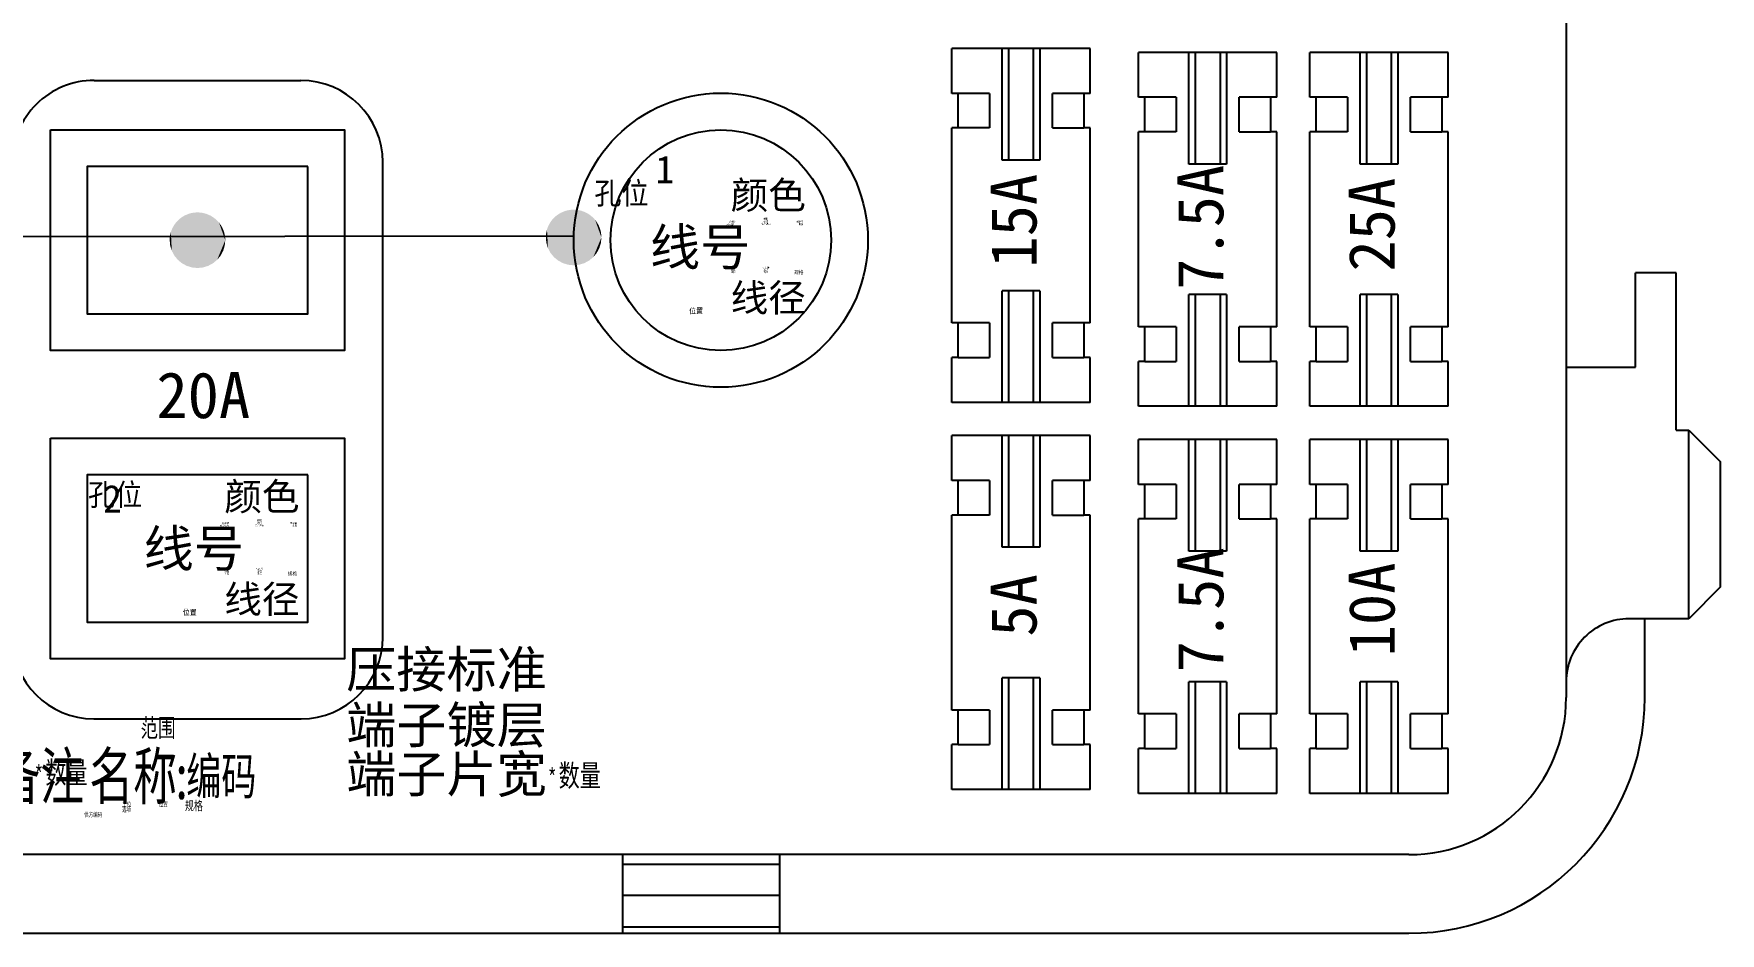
# Model space of a CAD drawing. Header units: millimetres. Extents: x -2653 to 6698, y -4403 to -42.
# Drawn here: x -2375 to -2283.2, y -629.6 to -580.6 of the extents above; entities that cross this region are included whole.
import ezdxf
from ezdxf.enums import TextEntityAlignment as Align

# ---------------------------------------------------------------- set-up
doc = ezdxf.new("R2010")
doc.units = ezdxf.units.MM
doc.header["$MEASUREMENT"] = 0
for name, color, linetype in [('文字', 3, 'Continuous'), ('轮廓线', 7, 'Continuous'), ('附件-名称', 53, 'Continuous'), ('附件-数量', 21, 'Continuous'), ('附件-编码', 52, 'Continuous')]:
    doc.layers.add(name, color=color, linetype=linetype)
for name, color, linetype, plot in [('附件-不打印', 2, 'Continuous', False), ('隐藏-剥皮长度', 2, 'Continuous', False), ('隐藏-加余量', 1, 'Continuous', False), ('隐藏-备注', 1, 'Continuous', False), ('隐藏-孔位', 1, 'Continuous', False), ('隐藏-对应端子', 2, 'Continuous', False), ('隐藏-规格', 1, 'Continuous', False), ('隐藏-辅助信息', 3, 'Continuous', False), ('隐藏-防水栓', 2, 'Continuous', False)]:
    doc.layers.add(name, color=color, linetype=linetype, plot=plot)
doc.styles.add('CL', font='', dxfattribs={"height": 2})
doc.styles.get("Standard").update_dxf_attribs({"font": 'txt', "bigfont": 'gbcbig.shx'})
doc.styles.add('灯泡', font='', dxfattribs={"width": 0.7})
doc.styles.get('CL').set_extended_font_data('SimSun')
doc.styles.get('灯泡').set_extended_font_data('NSimSun')

msp = doc.modelspace()

# ---------------------------------------------------------------- linework, layer by layer
at = {"lineweight": -3}
for p, q in [((-2291.597, -449.975), (-2291.597, -616.726)), ((-2371.671, -583.167), (-2360.427, -583.167)), ((-2355.969, -613.446), (-2355.969, -587.614)), ((-2345.599, -591.637), (-2501.123, -591.859)), ((-2371.683, -617.895), (-2360.416, -617.895)), ((-2300.151, -625.279), (-2590.973, -625.279)), ((-2513.991, -629.556), (-2342.919, -629.556)), ((-2334.365, -629.556), (-2300.151, -629.556))]:
    msp.add_line(p, q, dxfattribs=at)
at = {"lineweight": -3, "ltscale": 0.130682}
for p, q in [((-2317.489, -581.434), (-2325.016, -581.434)), ((-2307.33, -581.649), (-2314.857, -581.649)), ((-2298.01, -581.649), (-2305.537, -581.649)), ((-2317.489, -600.679), (-2325.016, -600.679)), ((-2307.33, -600.895), (-2314.857, -600.895)), ((-2298.01, -600.895), (-2305.537, -600.895)), ((-2317.489, -602.488), (-2325.016, -602.488)), ((-2307.33, -602.703), (-2314.857, -602.703)), ((-2298.01, -602.703), (-2305.537, -602.703)), ((-2317.489, -621.734), (-2325.016, -621.734)), ((-2307.33, -621.949), (-2314.857, -621.949)), ((-2298.01, -621.949), (-2305.537, -621.949))]:
    msp.add_line(p, q, dxfattribs=at)
at = {"lineweight": -3, "ltscale": 0.04232}
for p, q in [((-2325.016, -583.871), (-2325.016, -581.434)), ((-2317.489, -583.871), (-2317.489, -581.434)), ((-2314.857, -584.087), (-2314.857, -581.649)), ((-2307.33, -584.087), (-2307.33, -581.649)), ((-2305.537, -584.087), (-2305.537, -581.649)), ((-2298.01, -584.087), (-2298.01, -581.649)), ((-2325.016, -604.926), (-2325.016, -602.488)), ((-2317.489, -604.926), (-2317.489, -602.488)), ((-2314.857, -605.141), (-2314.857, -602.703)), ((-2307.33, -605.141), (-2307.33, -602.703)), ((-2305.537, -605.141), (-2305.537, -602.703)), ((-2298.01, -605.141), (-2298.01, -602.703))]:
    msp.add_line(p, q, dxfattribs=at)
at = {"lineweight": -3, "ltscale": 0.105434}
for p, q in [((-2322.279, -587.507), (-2322.279, -581.434)), ((-2321.937, -581.434), (-2321.937, -587.507)), ((-2320.569, -587.507), (-2320.569, -581.434)), ((-2320.226, -581.434), (-2320.226, -587.507)), ((-2322.279, -608.561), (-2322.279, -602.488)), ((-2321.937, -602.488), (-2321.937, -608.561)), ((-2320.569, -608.561), (-2320.569, -602.488)), ((-2320.226, -602.488), (-2320.226, -608.561))]:
    msp.add_line(p, q, dxfattribs=at)
at = {"lineweight": -3, "ltscale": 0.105432}
for p, q in [((-2312.12, -587.722), (-2312.12, -581.649)), ((-2311.778, -581.649), (-2311.778, -587.722)), ((-2310.409, -587.722), (-2310.409, -581.649)), ((-2310.067, -581.649), (-2310.067, -587.722)), ((-2302.8, -587.722), (-2302.8, -581.649)), ((-2302.458, -581.649), (-2302.458, -587.722)), ((-2301.09, -587.722), (-2301.09, -581.649)), ((-2300.747, -581.649), (-2300.747, -587.722)), ((-2312.12, -608.776), (-2312.12, -602.703)), ((-2311.778, -602.703), (-2311.778, -608.776)), ((-2310.409, -608.776), (-2310.409, -602.703)), ((-2310.067, -602.703), (-2310.067, -608.776)), ((-2302.8, -608.776), (-2302.8, -602.703)), ((-2302.458, -602.703), (-2302.458, -608.776)), ((-2301.09, -608.776), (-2301.09, -602.703)), ((-2300.747, -602.703), (-2300.747, -608.776))]:
    msp.add_line(p, q, dxfattribs=at)
at = {"lineweight": -3, "ltscale": 0.005945}
for p, q in [((-2324.674, -583.871), (-2325.016, -583.871)), ((-2314.515, -584.087), (-2314.857, -584.087)), ((-2305.195, -584.087), (-2305.537, -584.087)), ((-2324.674, -585.753), (-2325.016, -585.753)), ((-2314.515, -585.968), (-2314.857, -585.968)), ((-2305.195, -585.968), (-2305.537, -585.968)), ((-2324.674, -596.36), (-2325.016, -596.36)), ((-2314.515, -596.575), (-2314.857, -596.575)), ((-2305.195, -596.575), (-2305.537, -596.575)), ((-2324.674, -598.241), (-2325.016, -598.241)), ((-2314.515, -598.457), (-2314.857, -598.457)), ((-2305.195, -598.457), (-2305.537, -598.457)), ((-2324.674, -604.926), (-2325.016, -604.926)), ((-2314.515, -605.141), (-2314.857, -605.141)), ((-2305.195, -605.141), (-2305.537, -605.141)), ((-2324.674, -606.807), (-2325.016, -606.807)), ((-2314.515, -607.023), (-2314.857, -607.023)), ((-2305.195, -607.023), (-2305.537, -607.023)), ((-2324.674, -617.414), (-2325.016, -617.414)), ((-2314.515, -617.629), (-2314.857, -617.629)), ((-2305.195, -617.629), (-2305.537, -617.629)), ((-2324.674, -619.296), (-2325.016, -619.296)), ((-2314.515, -619.511), (-2314.857, -619.511)), ((-2305.195, -619.511), (-2305.537, -619.511))]:
    msp.add_line(p, q, dxfattribs=at)
at = {"lineweight": -3, "ltscale": 0.032669}
for p, q in [((-2324.674, -585.753), (-2324.674, -583.871)), ((-2322.963, -583.871), (-2322.963, -585.753)), ((-2319.542, -585.753), (-2319.542, -583.871)), ((-2317.831, -583.871), (-2317.831, -585.753)), ((-2314.515, -585.968), (-2314.515, -584.087)), ((-2312.804, -584.087), (-2312.804, -585.968)), ((-2309.383, -585.968), (-2309.383, -584.087)), ((-2307.672, -584.087), (-2307.672, -585.968)), ((-2305.195, -585.968), (-2305.195, -584.087)), ((-2303.484, -584.087), (-2303.484, -585.968)), ((-2300.063, -585.968), (-2300.063, -584.087)), ((-2298.352, -584.087), (-2298.352, -585.968)), ((-2324.674, -598.241), (-2324.674, -596.36)), ((-2322.963, -596.36), (-2322.963, -598.241)), ((-2319.542, -598.241), (-2319.542, -596.36)), ((-2317.831, -596.36), (-2317.831, -598.241)), ((-2314.515, -598.457), (-2314.515, -596.575)), ((-2312.804, -596.575), (-2312.804, -598.457)), ((-2309.383, -598.457), (-2309.383, -596.575)), ((-2307.672, -596.575), (-2307.672, -598.457)), ((-2305.195, -598.457), (-2305.195, -596.575)), ((-2303.484, -596.575), (-2303.484, -598.457)), ((-2300.063, -598.457), (-2300.063, -596.575)), ((-2298.352, -596.575), (-2298.352, -598.457)), ((-2324.674, -606.807), (-2324.674, -604.926)), ((-2322.963, -604.926), (-2322.963, -606.807)), ((-2319.542, -606.807), (-2319.542, -604.926)), ((-2317.831, -604.926), (-2317.831, -606.807)), ((-2314.515, -607.023), (-2314.515, -605.141)), ((-2312.804, -605.141), (-2312.804, -607.023)), ((-2309.383, -607.023), (-2309.383, -605.141)), ((-2307.672, -605.141), (-2307.672, -607.023)), ((-2305.195, -607.023), (-2305.195, -605.141)), ((-2303.484, -605.141), (-2303.484, -607.023)), ((-2300.063, -607.023), (-2300.063, -605.141)), ((-2298.352, -605.141), (-2298.352, -607.023)), ((-2324.674, -619.296), (-2324.674, -617.414)), ((-2322.963, -617.414), (-2322.963, -619.296)), ((-2319.542, -619.296), (-2319.542, -617.414)), ((-2317.831, -617.414), (-2317.831, -619.296)), ((-2314.515, -619.511), (-2314.515, -617.629)), ((-2312.804, -617.629), (-2312.804, -619.511)), ((-2309.383, -619.511), (-2309.383, -617.629)), ((-2307.672, -617.629), (-2307.672, -619.511)), ((-2305.195, -619.511), (-2305.195, -617.629)), ((-2303.484, -617.629), (-2303.484, -619.511)), ((-2300.063, -619.511), (-2300.063, -617.629)), ((-2298.352, -617.629), (-2298.352, -619.511))]:
    msp.add_line(p, q, dxfattribs=at)
at = {"lineweight": -3, "ltscale": 0.0297}
for p, q in [((-2322.963, -583.871), (-2324.674, -583.871)), ((-2317.831, -583.871), (-2319.542, -583.871)), ((-2312.804, -584.087), (-2314.515, -584.087)), ((-2307.672, -584.087), (-2309.383, -584.087)), ((-2303.484, -584.087), (-2305.195, -584.087)), ((-2298.352, -584.087), (-2300.063, -584.087)), ((-2322.963, -585.753), (-2324.674, -585.753)), ((-2319.542, -585.753), (-2317.831, -585.753)), ((-2312.804, -585.968), (-2314.515, -585.968)), ((-2309.383, -585.968), (-2307.672, -585.968)), ((-2303.484, -585.968), (-2305.195, -585.968)), ((-2300.063, -585.968), (-2298.352, -585.968)), ((-2322.963, -596.36), (-2324.674, -596.36)), ((-2317.831, -596.36), (-2319.542, -596.36)), ((-2312.804, -596.575), (-2314.515, -596.575)), ((-2307.672, -596.575), (-2309.383, -596.575)), ((-2303.484, -596.575), (-2305.195, -596.575)), ((-2298.352, -596.575), (-2300.063, -596.575)), ((-2324.674, -598.241), (-2322.963, -598.241)), ((-2319.542, -598.241), (-2317.831, -598.241)), ((-2314.515, -598.457), (-2312.804, -598.457)), ((-2309.383, -598.457), (-2307.672, -598.457)), ((-2305.195, -598.457), (-2303.484, -598.457)), ((-2300.063, -598.457), (-2298.352, -598.457)), ((-2322.963, -604.926), (-2324.674, -604.926)), ((-2317.831, -604.926), (-2319.542, -604.926)), ((-2312.804, -605.141), (-2314.515, -605.141)), ((-2307.672, -605.141), (-2309.383, -605.141)), ((-2303.484, -605.141), (-2305.195, -605.141)), ((-2298.352, -605.141), (-2300.063, -605.141)), ((-2322.963, -606.807), (-2324.674, -606.807)), ((-2319.542, -606.807), (-2317.831, -606.807)), ((-2312.804, -607.023), (-2314.515, -607.023)), ((-2309.383, -607.023), (-2307.672, -607.023)), ((-2303.484, -607.023), (-2305.195, -607.023)), ((-2300.063, -607.023), (-2298.352, -607.023)), ((-2322.963, -617.414), (-2324.674, -617.414)), ((-2317.831, -617.414), (-2319.542, -617.414)), ((-2312.804, -617.629), (-2314.515, -617.629)), ((-2307.672, -617.629), (-2309.383, -617.629)), ((-2303.484, -617.629), (-2305.195, -617.629)), ((-2298.352, -617.629), (-2300.063, -617.629)), ((-2324.674, -619.296), (-2322.963, -619.296)), ((-2319.542, -619.296), (-2317.831, -619.296)), ((-2314.515, -619.511), (-2312.804, -619.511)), ((-2309.383, -619.511), (-2307.672, -619.511)), ((-2305.195, -619.511), (-2303.484, -619.511)), ((-2300.063, -619.511), (-2298.352, -619.511))]:
    msp.add_line(p, q, dxfattribs=at)
at = {"lineweight": -3, "ltscale": 0.005939}
for p, q in [((-2317.489, -583.871), (-2317.831, -583.871)), ((-2307.33, -584.087), (-2307.672, -584.087)), ((-2298.01, -584.087), (-2298.352, -584.087)), ((-2317.489, -585.753), (-2317.831, -585.753)), ((-2307.33, -585.968), (-2307.672, -585.968)), ((-2298.01, -585.968), (-2298.352, -585.968)), ((-2317.489, -596.36), (-2317.831, -596.36)), ((-2307.33, -596.575), (-2307.672, -596.575)), ((-2298.01, -596.575), (-2298.352, -596.575)), ((-2317.489, -598.241), (-2317.831, -598.241)), ((-2307.33, -598.457), (-2307.672, -598.457)), ((-2298.01, -598.457), (-2298.352, -598.457)), ((-2317.489, -604.926), (-2317.831, -604.926)), ((-2307.33, -605.141), (-2307.672, -605.141)), ((-2298.01, -605.141), (-2298.352, -605.141)), ((-2317.489, -606.807), (-2317.831, -606.807)), ((-2307.33, -607.023), (-2307.672, -607.023)), ((-2298.01, -607.023), (-2298.352, -607.023)), ((-2317.489, -617.414), (-2317.831, -617.414)), ((-2307.33, -617.629), (-2307.672, -617.629)), ((-2298.01, -617.629), (-2298.352, -617.629)), ((-2317.489, -619.296), (-2317.831, -619.296)), ((-2307.33, -619.511), (-2307.672, -619.511)), ((-2298.01, -619.511), (-2298.352, -619.511))]:
    msp.add_line(p, q, dxfattribs=at)
at = {"lineweight": -3, "ltscale": 0.184143}
for p, q in [((-2325.016, -596.36), (-2325.016, -585.753)), ((-2317.489, -596.36), (-2317.489, -585.753)), ((-2325.016, -617.414), (-2325.016, -606.807)), ((-2317.489, -617.414), (-2317.489, -606.807))]:
    msp.add_line(p, q, dxfattribs=at)
at = {"lineweight": -3, "ltscale": 0.184142}
for p, q in [((-2314.857, -596.575), (-2314.857, -585.968)), ((-2307.33, -596.575), (-2307.33, -585.968)), ((-2305.537, -596.575), (-2305.537, -585.968)), ((-2298.01, -596.575), (-2298.01, -585.968)), ((-2314.857, -617.629), (-2314.857, -607.023)), ((-2307.33, -617.629), (-2307.33, -607.023)), ((-2305.537, -617.629), (-2305.537, -607.023)), ((-2298.01, -617.629), (-2298.01, -607.023))]:
    msp.add_line(p, q, dxfattribs=at)
at = {"lineweight": -3, "ltscale": 0.035638}
for p, q in [((-2320.226, -587.507), (-2322.279, -587.507)), ((-2310.067, -587.722), (-2312.12, -587.722)), ((-2300.747, -587.722), (-2302.8, -587.722)), ((-2320.226, -594.606), (-2322.279, -594.606)), ((-2310.067, -594.821), (-2312.12, -594.821)), ((-2300.747, -594.821), (-2302.8, -594.821)), ((-2320.226, -608.561), (-2322.279, -608.561)), ((-2310.067, -608.776), (-2312.12, -608.776)), ((-2300.747, -608.776), (-2302.8, -608.776)), ((-2320.226, -615.66), (-2322.279, -615.66)), ((-2310.067, -615.876), (-2312.12, -615.876)), ((-2300.747, -615.876), (-2302.8, -615.876))]:
    msp.add_line(p, q, dxfattribs=at)
at = {"lineweight": -3, "ltscale": 0.038611}
msp.add_line((-2285.61, -593.631), (-2287.834, -593.631), dxfattribs=at)
at = {"lineweight": -3, "ltscale": 0.089101}
msp.add_line((-2287.834, -598.763), (-2287.834, -593.631), dxfattribs=at)
at = {"lineweight": -3, "ltscale": 0.1485}
msp.add_line((-2285.61, -602.185), (-2285.61, -593.631), dxfattribs=at)
at = {"lineweight": -3, "ltscale": 0.105437}
for p, q in [((-2322.279, -600.679), (-2322.279, -594.606)), ((-2321.937, -594.606), (-2321.937, -600.679)), ((-2320.569, -600.679), (-2320.569, -594.606)), ((-2320.226, -594.606), (-2320.226, -600.679)), ((-2312.12, -600.895), (-2312.12, -594.821)), ((-2311.778, -594.821), (-2311.778, -600.895)), ((-2310.409, -600.895), (-2310.409, -594.821)), ((-2310.067, -594.821), (-2310.067, -600.895)), ((-2302.8, -600.895), (-2302.8, -594.821)), ((-2302.458, -594.821), (-2302.458, -600.895)), ((-2301.09, -600.895), (-2301.09, -594.821)), ((-2300.747, -594.821), (-2300.747, -600.895)), ((-2322.279, -621.734), (-2322.279, -615.66)), ((-2321.937, -615.66), (-2321.937, -621.734)), ((-2320.569, -621.734), (-2320.569, -615.66)), ((-2320.226, -615.66), (-2320.226, -621.734)), ((-2312.12, -621.949), (-2312.12, -615.876)), ((-2311.778, -615.876), (-2311.778, -621.949)), ((-2310.409, -621.949), (-2310.409, -615.876)), ((-2310.067, -615.876), (-2310.067, -621.949)), ((-2302.8, -621.949), (-2302.8, -615.876)), ((-2302.458, -615.876), (-2302.458, -621.949)), ((-2301.09, -621.949), (-2301.09, -615.876)), ((-2300.747, -615.876), (-2300.747, -621.949))]:
    msp.add_line(p, q, dxfattribs=at)
at = {"lineweight": -3, "ltscale": 0.042323}
for p, q in [((-2325.016, -600.679), (-2325.016, -598.241)), ((-2317.489, -600.679), (-2317.489, -598.241)), ((-2325.016, -621.734), (-2325.016, -619.296)), ((-2317.489, -621.734), (-2317.489, -619.296))]:
    msp.add_line(p, q, dxfattribs=at)
at = {"lineweight": -3, "ltscale": 0.042325}
for p, q in [((-2314.857, -600.895), (-2314.857, -598.457)), ((-2307.33, -600.895), (-2307.33, -598.457)), ((-2305.537, -600.895), (-2305.537, -598.457)), ((-2298.01, -600.895), (-2298.01, -598.457)), ((-2314.857, -621.949), (-2314.857, -619.511)), ((-2307.33, -621.949), (-2307.33, -619.511)), ((-2305.537, -621.949), (-2305.537, -619.511)), ((-2298.01, -621.949), (-2298.01, -619.511))]:
    msp.add_line(p, q, dxfattribs=at)
at = {"lineweight": -3, "ltscale": 0.065338}
msp.add_line((-2291.597, -598.763), (-2287.834, -598.763), dxfattribs=at)
at = {"lineweight": -3, "ltscale": 0.011884}
msp.add_line((-2285.61, -602.185), (-2284.925, -602.185), dxfattribs=at)
at = {"lineweight": -3, "ltscale": 0.1782}
msp.add_line((-2284.925, -612.449), (-2284.925, -602.185), dxfattribs=at)
at = {"lineweight": -3, "ltscale": 0.042002}
for p, q in [((-2284.925, -602.185), (-2283.215, -603.895)), ((-2283.215, -610.738), (-2284.925, -612.449))]:
    msp.add_line(p, q, dxfattribs=at)
at = {"lineweight": -3, "ltscale": 0.1188}
msp.add_line((-2283.215, -603.895), (-2283.215, -610.738), dxfattribs=at)
at = {"lineweight": -3, "ltscale": 0.056433}
msp.add_line((-2284.925, -612.449), (-2288.176, -612.449), dxfattribs=at)
at = {"lineweight": -3, "ltscale": 0.074251}
msp.add_line((-2287.321, -616.726), (-2287.321, -612.449), dxfattribs=at)
at = {"lineweight": -3, "ltscale": 0.074249}
for p, q in [((-2342.919, -629.556), (-2342.919, -625.279)), ((-2334.365, -629.556), (-2334.365, -625.279))]:
    msp.add_line(p, q, dxfattribs=at)
at = {"lineweight": -3, "ltscale": 0.148499}
for p, q in [((-2342.919, -625.793), (-2334.365, -625.793)), ((-2334.365, -627.503), (-2342.919, -627.503)), ((-2342.919, -629.214), (-2334.365, -629.214)), ((-2342.919, -629.556), (-2334.365, -629.556))]:
    msp.add_line(p, q, dxfattribs=at)
at = {"lineweight": -3}
for points in [[(-2374.049, -585.859), (-2358.049, -585.859), (-2358.049, -597.859), (-2374.049, -597.859)], [(-2360.049, -587.859), (-2372.049, -587.859), (-2372.049, -595.859), (-2360.049, -595.859)], [(-2374.049, -602.626), (-2358.049, -602.626), (-2358.049, -614.626), (-2374.049, -614.626)], [(-2360.049, -604.626), (-2372.049, -604.626), (-2372.049, -612.626), (-2360.049, -612.626)]]:
    msp.add_lwpolyline(points, close=True, dxfattribs=at)
for radius in [8, 6]:
    msp.add_circle((-2337.581, -591.859), radius, dxfattribs=at)
for centre, radius, start, end in [((-2371.673, -587.615), 4.448, 89.98037, 179.98039), ((-2360.432, -587.63), 4.463, 0.21266, 89.93965), ((-2288.176, -615.87), 3.421, 90, 180.00002), ((-2371.681, -613.447), 4.448, 179.98039, 269.98038), ((-2360.417, -613.447), 4.448, 270.01962, 0.01961), ((-2300.151, -616.726), 12.83, 270, 0), ((-2300.151, -616.726), 8.554, 270, 0)]:
    msp.add_arc(centre, radius, start, end, dxfattribs=at)
for points in [[(-2367.118, -590.79), (-2367.218, -590.9), (-2367.118, -592.928), (-2367.306, -591.019)], [(-2366.89, -593.116), (-2367.009, -590.69), (-2367.118, -592.928), (-2367.118, -590.79)], [(-2366.89, -593.116), (-2366.628, -593.256), (-2367.009, -590.69), (-2366.89, -590.602)], [(-2366.628, -593.256), (-2366.762, -590.525), (-2366.89, -590.602)], [(-2366.344, -593.342), (-2366.628, -590.462), (-2366.628, -593.256), (-2366.762, -590.525)], [(-2366.344, -590.376), (-2366.488, -590.412), (-2366.344, -593.342), (-2366.628, -590.462)], [(-2366.049, -593.371), (-2366.049, -590.347), (-2366.344, -590.376), (-2366.198, -590.354)], [(-2366.049, -593.371), (-2366.344, -590.376), (-2366.344, -593.342)], [(-2366.049, -593.371), (-2365.754, -593.342), (-2366.049, -590.347), (-2366.049, -591.859)], [(-2364.537, -591.859), (-2365.901, -590.354), (-2366.049, -591.859), (-2366.049, -590.347)], [(-2364.537, -591.859), (-2365.61, -590.412), (-2365.901, -590.354), (-2365.754, -590.376)], [(-2364.537, -591.859), (-2365.336, -590.525), (-2365.61, -590.412), (-2365.471, -590.462)], [(-2364.537, -591.859), (-2365.09, -590.69), (-2365.336, -590.525), (-2365.209, -590.602)], [(-2364.537, -591.859), (-2364.88, -590.9), (-2365.09, -590.69), (-2364.98, -590.79)], [(-2346.657, -590.642), (-2346.757, -590.751), (-2346.657, -592.78), (-2346.845, -590.871)], [(-2346.428, -592.968), (-2346.547, -590.542), (-2346.657, -592.78), (-2346.657, -590.642)], [(-2346.428, -592.968), (-2346.166, -593.108), (-2346.547, -590.542), (-2346.428, -590.454)], [(-2346.166, -593.108), (-2346.301, -590.377), (-2346.428, -590.454)], [(-2345.883, -593.194), (-2346.166, -590.314), (-2346.166, -593.108), (-2346.301, -590.377)], [(-2345.883, -590.228), (-2346.027, -590.264), (-2345.883, -593.194), (-2346.166, -590.314)], [(-2345.588, -593.223), (-2345.588, -590.199), (-2345.883, -590.228), (-2345.736, -590.206)], [(-2345.588, -593.223), (-2345.883, -590.228), (-2345.883, -593.194)], [(-2345.588, -593.223), (-2345.293, -593.194), (-2345.588, -590.199), (-2345.588, -591.711)], [(-2344.076, -591.711), (-2345.439, -590.206), (-2345.588, -591.711), (-2345.588, -590.199)], [(-2344.076, -591.711), (-2345.149, -590.264), (-2345.439, -590.206), (-2345.293, -590.228)], [(-2344.076, -591.711), (-2344.875, -590.377), (-2345.149, -590.264), (-2345.009, -590.314)], [(-2344.076, -591.711), (-2344.628, -590.542), (-2344.875, -590.377), (-2344.747, -590.454)], [(-2344.076, -591.711), (-2344.419, -590.751), (-2344.628, -590.542), (-2344.519, -590.642)], [(-2344.076, -591.711), (-2344.254, -590.998), (-2344.419, -590.751), (-2344.331, -590.871)], [(-2367.554, -591.711), (-2367.561, -591.859), (-2367.533, -591.564), (-2367.533, -592.154)], [(-2367.446, -592.438), (-2367.496, -591.42), (-2367.533, -592.154), (-2367.533, -591.564)], [(-2367.446, -592.438), (-2367.306, -592.699), (-2367.496, -591.42), (-2367.446, -591.28)], [(-2367.306, -592.699), (-2367.383, -591.146), (-2367.446, -591.28)], [(-2367.118, -592.928), (-2367.306, -591.019), (-2367.306, -592.699), (-2367.383, -591.146)], [(-2364.537, -591.859), (-2364.716, -591.146), (-2364.88, -590.9), (-2364.792, -591.019)], [(-2364.537, -591.859), (-2364.602, -591.42), (-2364.716, -591.146), (-2364.652, -591.28)], [(-2364.537, -591.859), (-2364.544, -591.711), (-2364.602, -591.42), (-2364.566, -591.564)], [(-2347.092, -591.563), (-2347.1, -591.711), (-2347.071, -591.416), (-2347.071, -592.006)], [(-2346.985, -592.289), (-2347.035, -591.272), (-2347.071, -592.006), (-2347.071, -591.416)], [(-2346.985, -592.289), (-2346.845, -592.551), (-2347.035, -591.272), (-2346.985, -591.132)], [(-2346.845, -592.551), (-2346.921, -590.998), (-2346.985, -591.132)], [(-2346.657, -592.78), (-2346.845, -590.871), (-2346.845, -592.551), (-2346.921, -590.998)], [(-2344.076, -591.711), (-2345.588, -591.711), (-2345.009, -593.108), (-2345.293, -593.194)], [(-2344.076, -591.711), (-2345.009, -593.108), (-2344.519, -592.78), (-2344.747, -592.968)], [(-2344.076, -591.711), (-2344.519, -592.78), (-2344.191, -592.289), (-2344.331, -592.551)], [(-2344.076, -591.711), (-2344.141, -591.272), (-2344.254, -590.998), (-2344.191, -591.132)], [(-2344.076, -591.711), (-2344.191, -592.289), (-2344.104, -592.006)], [(-2344.076, -591.711), (-2344.083, -591.563), (-2344.141, -591.272), (-2344.104, -591.416)], [(-2364.537, -591.859), (-2366.049, -591.859), (-2365.471, -593.256), (-2365.754, -593.342)], [(-2364.537, -591.859), (-2365.471, -593.256), (-2364.98, -592.928), (-2365.209, -593.116)], [(-2364.537, -591.859), (-2364.98, -592.928), (-2364.652, -592.438), (-2364.792, -592.699)], [(-2364.537, -591.859), (-2364.652, -592.438), (-2364.566, -592.154)]]:
    msp.add_solid(points, dxfattribs=at)

# ---------------------------------------------------------------- texts
at = {"style": '灯泡'}
msp.add_text('20A', height=2.5, dxfattribs=at).set_placement((-2368.284, -601.536))
at = {"lineweight": -3, "char_height": 1.5, "width": 2.33296, "attachment_point": 1}
for s, insert in [('{\\fSimSun|b0|i0|c134|p2;1}', (-2341.134, -587.261)), ('{\\fSimSun|b0|i0|c134|p2;2}', (-2371.183, -605.171))]:
    msp.add_mtext(s, dxfattribs=dict(at, insert=insert))
at = {"lineweight": -3, "char_height": 2.5, "width": 4.56127, "attachment_point": 1, "rotation": 90}
for s, insert in [('{\\fSimSun|b0|i0|c134|p2;7.5A}', (-2312.747, -594.56)), ('{\\fSimSun|b0|i0|c134|p2;15A}', (-2322.906, -593.35)), ('{\\fSimSun|b0|i0|c134|p2;25A}', (-2303.427, -593.565)), ('{\\fSimSun|b0|i0|c134|p2;7.5A}', (-2312.747, -615.373)), ('{\\fSimSun|b0|i0|c134|p2;10A}', (-2303.427, -614.493)), ('{\\fSimSun|b0|i0|c134|p2;5A}', (-2322.906, -613.426))]:
    msp.add_mtext(s, dxfattribs=dict(at, insert=insert))
at = {"layer": '文字', "style": '灯泡', "width": 0.7}
msp.add_text(':', height=2.5, dxfattribs=at).set_placement((-2366.911, -621.009), align=Align.MIDDLE_CENTER)
at = {"layer": '文字', "color": 3, "style": 'CL', "flags": 1}
for tag, p in [('压接标准', (-2347.047, -615.198)), ('端子镀层', (-2347.047, -618.22)), ('端子片宽', (-2347.047, -620.892))]:
    msp.add_attdef(tag, text='', height=2, dxfattribs=at).set_placement(p, align=Align.MIDDLE_RIGHT)
at = {"layer": '轮廓线', "color": 7, "style": 'CL', "flags": 4}
for tag, text, p in [('颜色', 'NC', (-2332.954, -589.409)), ('线径', '0.5', (-2332.954, -594.988)), ('颜色', 'NC', (-2360.499, -605.803)), ('线径', '0.5', (-2360.499, -611.382))]:
    msp.add_attdef(tag, text=text, height=1.5, dxfattribs=at).set_placement(p, align=Align.MIDDLE_RIGHT)
for p in [(-2338.706, -592.229), (-2366.25, -608.623)]:
    msp.add_attdef('线号', text='300', height=2, dxfattribs=at).set_placement(p, align=Align.MIDDLE_CENTER)
at = {"layer": '附件-不打印', "color": 3, "style": 'CL', "width": 0.7}
for tag, height, flags, p in [('范围', 1, 1, (-2368.196, -618.384)), ('工位', 0.25, 5, (-2369.902, -622.54)), ('位置', 0.25, 9, (-2367.914, -622.541)), ('供方编码', 0.25, 5, (-2371.722, -623.105))]:
    msp.add_attdef(tag, text='', height=height, dxfattribs=dict(at, flags=flags)).set_placement(p, align=Align.MIDDLE_CENTER)
at = {"layer": '附件-不打印', "color": 1, "style": 'CL', "width": 0.7, "flags": 8}
msp.add_attdef('备注', text='', height=2.5, dxfattribs=at).set_placement((-2372.221, -622.259), align=Align.RIGHT)
at = {"layer": '附件-不打印', "color": 1, "style": 'CL', "width": 0.7, "flags": 13}
msp.add_attdef('选项', (-2370.152, -622.952), 'ALL', height=0.25, dxfattribs=at)
at = {"layer": '附件-不打印', "color": 3, "style": 'CL', "width": 0.7, "flags": 9}
msp.add_attdef('规格', (-2366.732, -622.866), '——', height=0.5, dxfattribs=at)
at = {"layer": '附件-名称', "color": 3, "style": 'CL', "width": 0.7, "flags": 8}
msp.add_attdef('名称', text='端子', height=2.5, dxfattribs=at).set_placement((-2367.161, -621.009), align=Align.MIDDLE_RIGHT)
at = {"layer": '附件-数量', "color": 2, "style": 'CL', "width": 0.7, "flags": 13}
for p in [(-2374.325, -620.809), (-2346.401, -620.973)]:
    msp.add_attdef('数量', text='1', height=1.2, dxfattribs=at).set_placement(p, align=Align.MIDDLE_LEFT)
at = {"layer": '附件-数量', "color": 2, "style": 'CL', "width": 0.7, "flags": 7}
for p in [(-2374.678, -620.935), (-2346.754, -621.099)]:
    msp.add_attdef('*', text='*', height=1, dxfattribs=at).set_placement(p, align=Align.MIDDLE_CENTER)
at = {"layer": '附件-编码', "color": 2, "style": 'CL', "width": 0.7}
msp.add_attdef('编码', text='', height=2, dxfattribs=at).set_placement((-2366.661, -621.009), align=Align.MIDDLE_LEFT)
at = {"layer": '隐藏-剥皮长度', "color": 2, "style": 'CL', "width": 0.9, "flags": 4}
for p in [(-2333.091, -590.991), (-2360.636, -607.385)]:
    msp.add_attdef('剥皮', text='', height=0.1, dxfattribs=at).set_placement(p, align=Align.MIDDLE_RIGHT)
at = {"layer": '隐藏-加余量', "color": 1, "style": 'CL', "width": 0.9, "flags": 4}
for p in [(-2333.091, -590.851), (-2360.636, -607.245)]:
    msp.add_attdef('加余量', text='', height=0.1, dxfattribs=at).set_placement(p, align=Align.MIDDLE_RIGHT)
at = {"layer": '隐藏-备注', "color": 1, "style": 'CL', "width": 0.9, "flags": 5}
for p in [(-2335.129, -593.593), (-2362.674, -609.987)]:
    msp.add_attdef('备注', text='', height=0.1, dxfattribs=at).set_placement(p, align=Align.MIDDLE_CENTER)
at = {"layer": '隐藏-孔位', "color": 6, "style": 'CL', "width": 0.9, "flags": 4}
for p in [(-2344.458, -589.305), (-2372.002, -605.699)]:
    msp.add_attdef('孔位', text='', height=1.2, dxfattribs=at).set_placement(p, align=Align.MIDDLE_LEFT)
at = {"layer": '隐藏-对应端子', "color": 2, "style": 'CL', "width": 0.9, "flags": 4}
for p in [(-2336.777, -591.004), (-2364.322, -607.398)]:
    msp.add_attdef('对应簧片', text='', height=0.1, dxfattribs=at).set_placement(p, align=Align.MIDDLE_RIGHT)
at = {"layer": '隐藏-规格', "color": 1, "style": 'CL', "width": 0.9, "flags": 5}
for p in [(-2333.091, -593.604), (-2360.636, -609.998)]:
    msp.add_attdef('规格', text='', height=0.2, dxfattribs=at).set_placement(p, align=Align.MIDDLE_RIGHT)
at = {"layer": '隐藏-辅助信息', "color": 2, "style": 'CL', "width": 0.9, "flags": 5}
for tag, text, p in [('辅助', '辅助件', (-2335.129, -590.702)), ('标识管', '', (-2335.129, -593.35)), ('辅助', '辅助件', (-2362.674, -607.096)), ('标识管', '', (-2362.674, -609.744))]:
    msp.add_attdef(tag, text=text, height=0.1, dxfattribs=at).set_placement(p, align=Align.MIDDLE_CENTER)
at = {"layer": '隐藏-辅助信息', "color": 3, "style": 'CL', "width": 0.9, "flags": 5}
for tag, p in [('编码', (-2335.129, -590.842)), ('供方编码', (-2335.129, -590.976)), ('供方编码', (-2362.674, -607.37)), ('编码', (-2362.674, -607.236))]:
    msp.add_attdef(tag, text='', height=0.1, dxfattribs=at).set_placement(p, align=Align.MIDDLE_CENTER)
for tag, text, p in [('线种', 'FLRY', (-2336.777, -593.473)), ('工位', '', (-2336.777, -593.593)), ('线种', 'FLRY', (-2364.322, -609.867)), ('工位', '', (-2364.322, -609.987))]:
    msp.add_attdef(tag, text=text, height=0.1, dxfattribs=at).set_placement(p, align=Align.MIDDLE_RIGHT)
at = {"layer": '隐藏-辅助信息', "color": 1, "style": 'CL', "width": 0.9, "flags": 5}
for p in [(-2335.129, -593.473), (-2362.674, -609.867)]:
    msp.add_attdef('选项', text='ALL', height=0.1, dxfattribs=at).set_placement(p, align=Align.MIDDLE_CENTER)
at = {"layer": '隐藏-辅助信息', "color": 4, "style": 'CL', "width": 0.9, "flags": 4}
for p in [(-2338.927, -595.703), (-2366.472, -612.097)]:
    msp.add_attdef('位置', text='ABC', height=0.3, dxfattribs=at).set_placement(p, align=Align.MIDDLE_CENTER)
at = {"layer": '隐藏-防水栓', "color": 2, "style": 'CL', "width": 0.9, "flags": 4}
for p in [(-2336.777, -590.851), (-2364.322, -607.245)]:
    msp.add_attdef('防水栓', text='', height=0.1, dxfattribs=at).set_placement(p, align=Align.MIDDLE_RIGHT)

doc.saveas('drawing.dxf')
